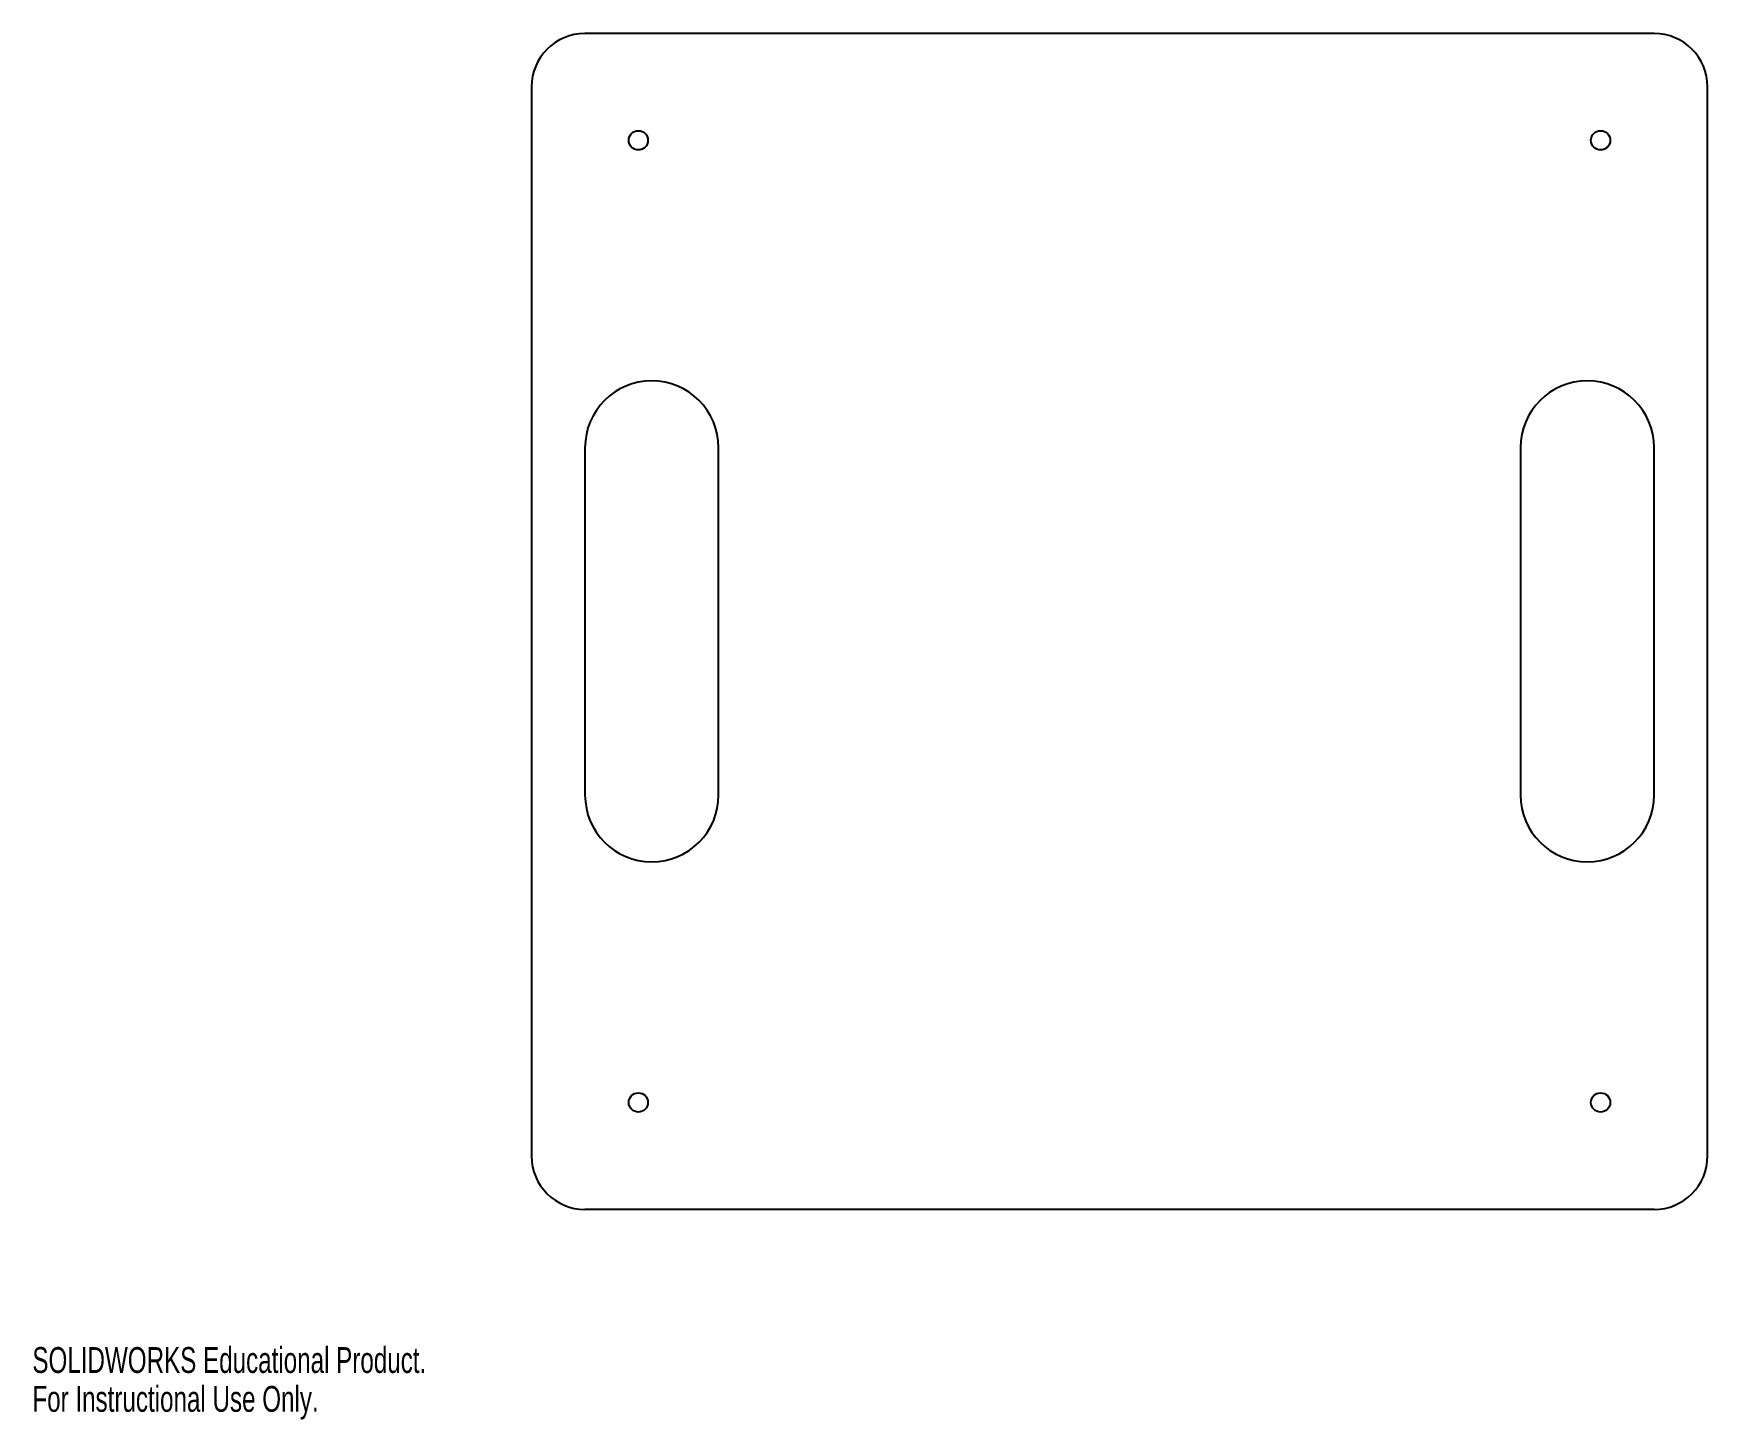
# Model space of a CAD drawing. Header units: inches. Extents: x 0 to 12.3, y 0 to 10.2.
import ezdxf

# ---------------------------------------------------------------- set-up
doc = ezdxf.new("R2010")
doc.units = ezdxf.units.IN
doc.header["$MEASUREMENT"] = 0
doc.styles.add('SLDTEXTSTYLE0', font='TXT', dxfattribs={"width": 0.7})

msp = doc.modelspace()

# ---------------------------------------------------------------- linework, layer by layer
at = {"color": 7, "linetype": 'Continuous', "lineweight": 25}
for p, q in [((11.944, 10.207), (4.07, 10.207)), ((3.676, 9.813), (3.676, 1.939)), ((12.337, 1.939), (12.337, 9.813)), ((4.07, 7.156), (4.07, 4.597)), ((5.054, 4.597), (5.054, 7.156)), ((10.959, 7.156), (10.959, 4.597)), ((11.944, 4.597), (11.944, 7.156)), ((4.07, 1.546), (11.944, 1.546))]:
    msp.add_line(p, q, dxfattribs=at)
for centre in [(4.463, 9.42), (11.55, 9.42), (4.463, 2.333), (11.55, 2.333)]:
    msp.add_circle(centre, 0.0709, dxfattribs=at)
for centre, radius, start, end in [((4.07, 9.813), 0.394, 90, 180), ((11.944, 9.813), 0.394, 0, 90), ((4.562, 7.156), 0.492, 0, 180), ((11.452, 7.156), 0.492, 0, 180), ((4.562, 4.597), 0.492, 180, 0), ((11.452, 4.597), 0.492, 180, 0), ((4.07, 1.939), 0.394, 180, 270), ((11.944, 1.939), 0.394, 270, 0)]:
    msp.add_arc(centre, radius, start, end, dxfattribs=at)

# ---------------------------------------------------------------- texts
at = {"color": 7, "linetype": 'Continuous', "char_height": 0.1903, "attachment_point": 1, "style": 'SLDTEXTSTYLE0'}
for s, insert in [('SOLIDWORKS Educational Product.', (0, 0.531)), ('For Instructional Use Only.', (0, 0.245))]:
    msp.add_mtext(s, dxfattribs=dict(at, insert=insert))

doc.saveas('drawing.dxf')
